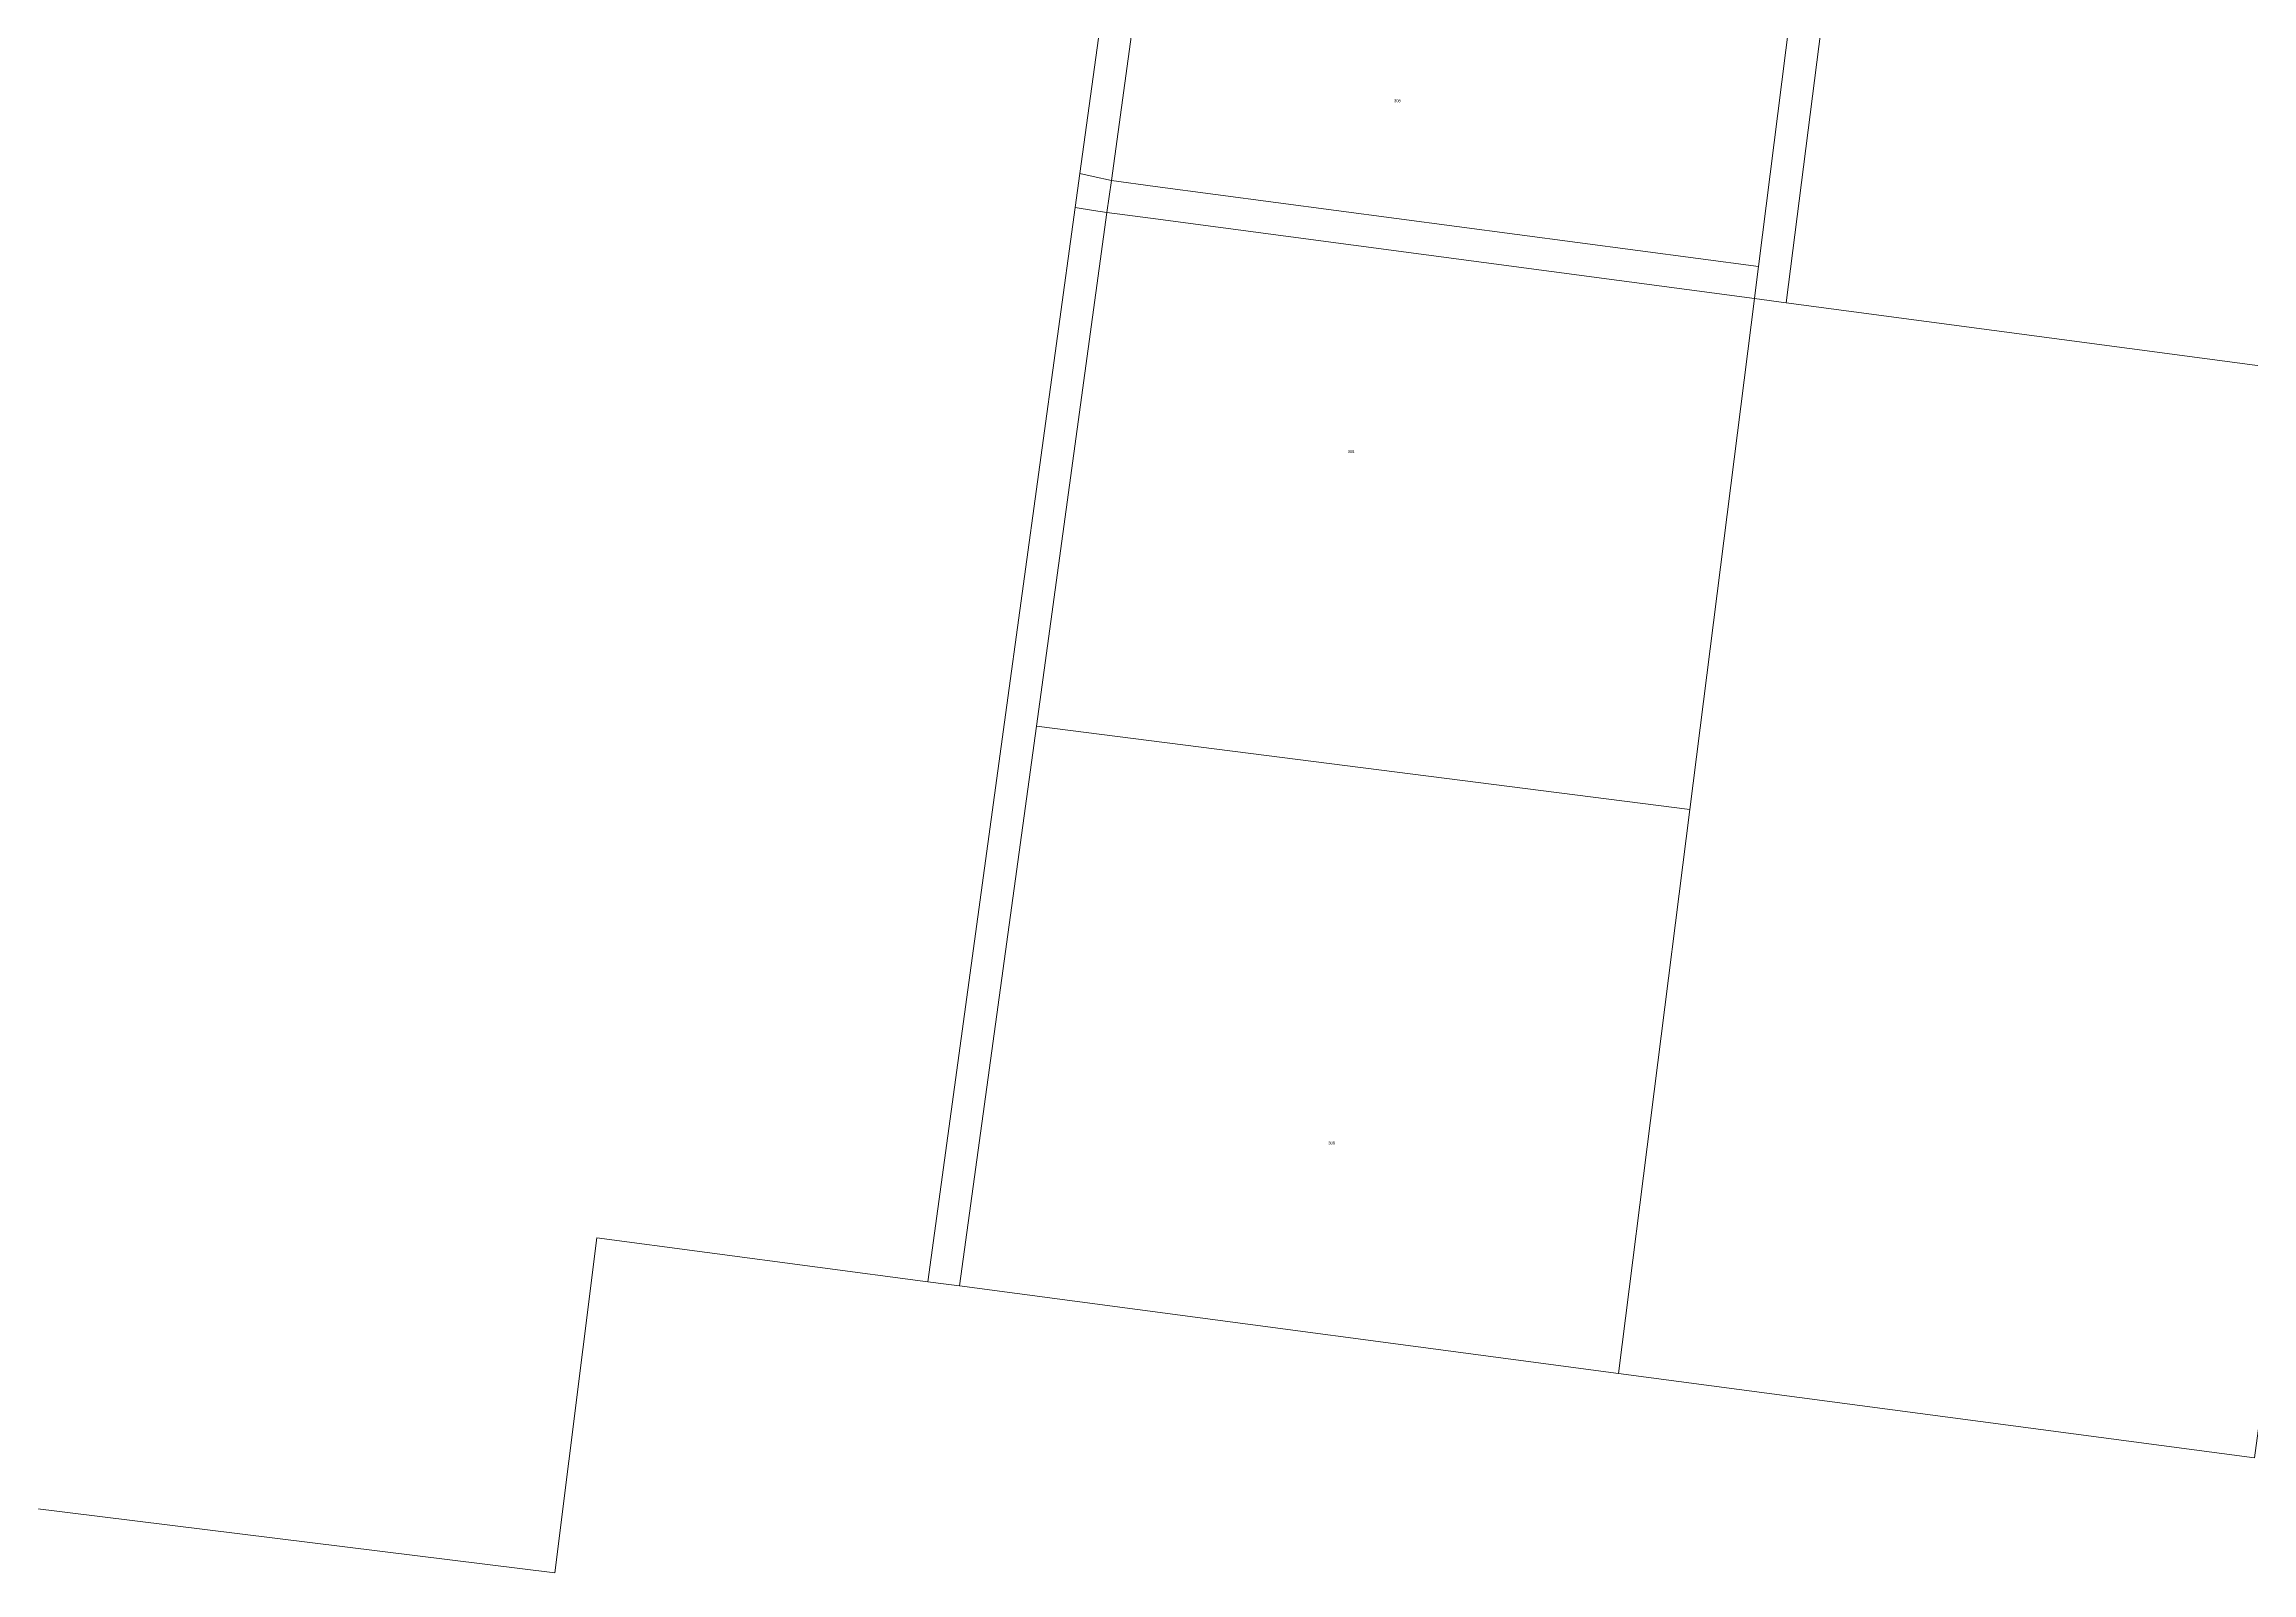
# Model space of a CAD drawing. Header units: metres. Extents: x 207830 to 218833, y 6369842 to 6373935.
# Drawn here: x 210124 to 211507, y 6370316 to 6371273 of the extents above; entities that cross this region are included whole.
import ezdxf

# ---------------------------------------------------------------- set-up
doc = ezdxf.new("R2010")
doc.units = ezdxf.units.M
doc.layers.add('Cadastre Land Parcels_SP_EXT', color=9, linetype='Continuous', lineweight=5)
doc.layers.add('Cadastre Roads_SP_EXT', color=9, linetype='Continuous', lineweight=5)
doc.styles.get("Standard").update_dxf_attribs({"font": 'arial.ttf'})

msp = doc.modelspace()

# ---------------------------------------------------------------- linework, layer by layer
at = {"layer": 'Cadastre Land Parcels_SP_EXT', "linetype": 'Continuous'}
msp.add_lwpolyline([(209718.9, 6370406.2), (210444, 6370316.5), (210470.3, 6370526.3), (210677.5, 6370498.7), (210725.6, 6370849.1), (210725.6, 6370849.1), (210769.8, 6371171.2), (210772.7, 6371192.5), (210797.7, 6371374.2), (210810, 6371463.7), (208761.9, 6371714.9)], dxfattribs=at)
for points in [[(212604.7, 6371475.7), (212603, 6371542.4), (212184.7, 6371597), (211678.8, 6371663.1), (211680.9, 6371678.8), (211609.8, 6371688.1), (211603.2, 6371638), (211581, 6371623), (211557.4, 6371442.3), (211351.5, 6371468.2), (211326.2, 6371451.2), (211259.1, 6371459.7), (211239.5, 6371304.9), (211215, 6371111.6), (212035.6, 6371002.3), (212008.5, 6370800.4), (212522.9, 6370735.7), (212615.6, 6371426.4), (212616.3, 6371431.7), (212614.2, 6371434.5), (212604.7, 6371475.7)], [(211239.5, 6371304.9), (211253.7, 6371416.6), (211233.8, 6371419.7), (211219.6, 6371308), (211197.7, 6371134.2), (211196.9, 6371127.9), (211195.2, 6371114.2), (211215, 6371111.6), (211239.5, 6371304.9)], [(211219.6, 6371308), (210817.6, 6371371.1), (210792.5, 6371188.1), (210819.8, 6371184.4), (211197.7, 6371134.2), (211219.6, 6371308)], [(211154.7, 6370794.4), (211195.2, 6371114.2), (210816.9, 6371164.5), (210789.7, 6371168.1), (210745.6, 6370846.5), (211154.7, 6370794.4)], [(211963, 6370460.1), (211965.7, 6370480.1), (212008.5, 6370800.4), (212035.6, 6371002.3), (211215, 6371111.6), (211195.2, 6371114.2), (211154.7, 6370794.4), (211110, 6370441.3), (211508.1, 6370388.4), (211525.7, 6370517.5), (211963, 6370460.1)], [(211154.7, 6370794.4), (210745.6, 6370846.5), (210697.4, 6370496.1), (210881, 6370471.7), (210981.4, 6370458.4), (211110, 6370441.3), (211154.7, 6370794.4)]]:
    msp.add_lwpolyline(points, close=True, dxfattribs=at)
at = {"layer": 'Cadastre Roads_SP_EXT', "linetype": 'Continuous'}
msp.add_lwpolyline([(210797.7, 6371374.2), (210772.7, 6371192.5), (210781.1, 6371190.6), (210792.5, 6371188.1), (210817.6, 6371371.1)], dxfattribs=at)
for points in [[(211196.9, 6371127.9), (211197.7, 6371134.2), (210819.8, 6371184.4), (210792.5, 6371188.1), (210791.1, 6371178.1), (210789.7, 6371168.1), (210816.9, 6371164.5), (211195.2, 6371114.2), (211196.9, 6371127.9)], [(210745.6, 6370846.5), (210789.7, 6371168.1), (210781.3, 6371169.4), (210769.8, 6371171.2), (210725.6, 6370849.1), (210677.5, 6370498.7), (210689, 6370497.2), (210697.4, 6370496.1), (210745.6, 6370846.5)]]:
    msp.add_lwpolyline(points, close=True, dxfattribs=at)

# ---------------------------------------------------------------- texts
at = {"layer": 'Cadastre Land Parcels_SP_EXT'}
for p in [(210969.4, 6371237.1), (210940.4, 6371017.5), (210928.3, 6370584.7)]:
    msp.add_text('308', height=1.8, dxfattribs=at).set_placement(p)

doc.saveas('drawing.dxf')
